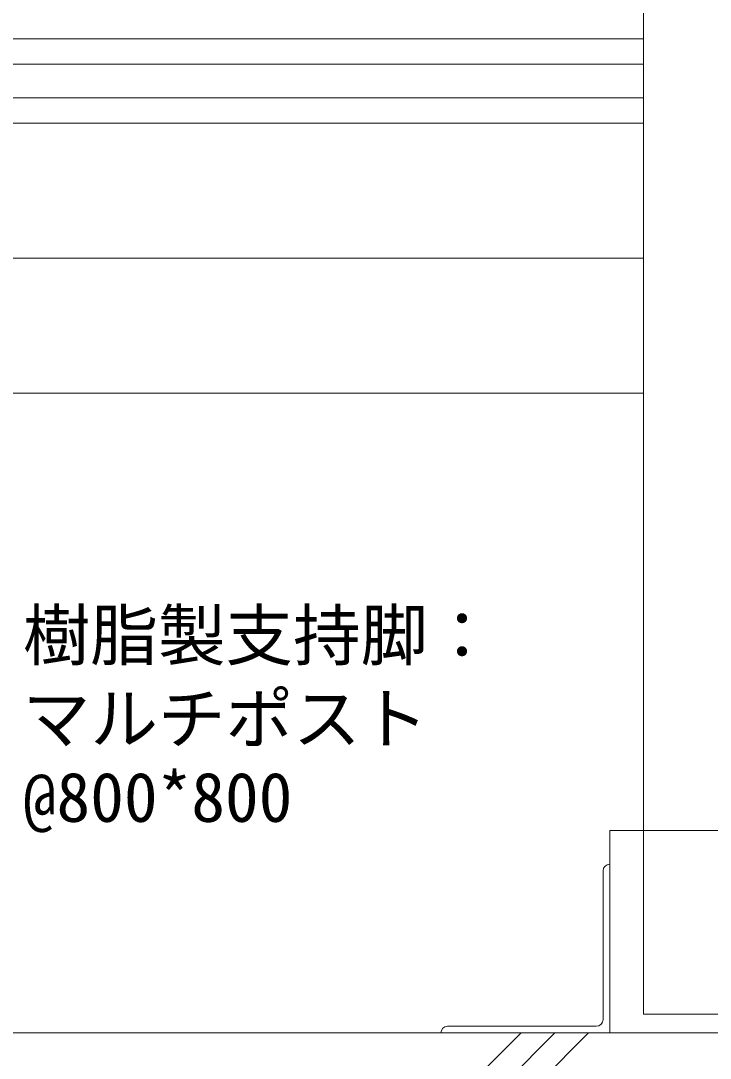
# Model space of a CAD drawing. Units: millimetres, scale not verified. Extents: x -1084 to 889, y -570 to 686.
# Drawn here: x -162.2 to 41.9, y -302.1 to 5.2 of the extents above; entities that cross this region are included whole.
import ezdxf
from ezdxf.enums import TextEntityAlignment as Align

# ---------------------------------------------------------------- set-up
doc = ezdxf.new("R2010")
doc.units = ezdxf.units.MM
doc.header["$LTSCALE"] = 7
for name, color, linetype, lineweight in [('0-2_HATCH', 9, 'Continuous', 18), ('0-3_KUTAI', 3, 'Continuous', 18), ('0-4_KANAMONO', 4, 'Continuous', 18), ('0-6_MOJI', 7, 'Continuous', 18), ('0-E_DECKM', 7, 'Continuous', 18), ('1-1_00deck', 7, 'Continuous', 18), ('1-2_00oobiki', 5, 'Continuous', 18), ('1-3_deck', 7, 'Continuous', 18)]:
    doc.layers.add(name, color=color, linetype=linetype, lineweight=lineweight)
doc.styles.add('ＭＳ ゴシック', font='')
doc.styles.get('ＭＳ ゴシック').set_extended_font_data('MS Gothic')

# ---------------------------------------------------------------- blocks, each defined once
blk = doc.blocks.new('4')
at = {"layer": '0-4_KANAMONO'}
for p, q in [((0, 0), (0, 50)), ((0, 50), (0, 50)), ((-2, 4), (-2, 48)), ((-50, 0), (-50, 0)), ((-50, 0), (0, 0)), ((-48, 2), (-4, 2))]:
    blk.add_line(p, q, dxfattribs=at)
for centre, start, end in [((0, 48), 90, 180), ((-4, 4), 270, 0), ((-48, 0), 90, 180)]:
    blk.add_arc(centre, 2, start, end, dxfattribs=at)

msp = doc.modelspace()

# ---------------------------------------------------------------- linework, layer by layer
at = {"layer": '0-2_HATCH'}
for p, q in [((-14.103, -294.658), (-94.103, -374.658)), ((-4.103, -294.658), (-84.103, -374.658)), ((5.897, -294.658), (-74.103, -374.658))]:
    msp.add_line(p, q, dxfattribs=at)
at = {"layer": '0-3_KUTAI'}
msp.add_line((806.494, -294.658), (-928.008, -294.658), dxfattribs=at)
at = {"layer": '0-4_KANAMONO'}
msp.add_lwpolyline([(12.165, -294.658), (72.165, -294.658), (72.165, -234.658), (12.165, -234.658)], close=True, dxfattribs=at)
at = {"layer": '0-E_DECKM'}
for p, q in [((-379.908, -25.158), (22.165, -25.158)), ((22.165, -25.158), (-379.908, -25.158))]:
    msp.add_line(p, q, dxfattribs=at)
at = {"layer": '1-1_00deck'}
msp.add_lwpolyline([(22.165, 528.316), (22.165, -289.072), (62.165, -289.072), (62.165, 528.316)], dxfattribs=at)
at = {"layer": '1-2_00oobiki'}
msp.add_lwpolyline([(22.165, -65.158), (-337.908, -65.158), (-337.908, -105.158), (22.165, -105.158)], dxfattribs=at)
at = {"layer": '1-3_deck'}
for p, q in [((-379.908, -0.158), (22.165, -0.158)), ((22.165, -0.158), (-63.482, -0.158)), ((-379.908, -7.658), (22.165, -7.658)), ((22.165, -7.658), (-63.482, -7.658)), ((-379.908, -17.658), (22.165, -17.658)), ((22.165, -17.658), (-63.482, -17.658)), ((-379.908, -25.158), (22.165, -25.158))]:
    msp.add_line(p, q, dxfattribs=at)

# ---------------------------------------------------------------- block references
at = {"layer": '1-2_00oobiki'}
msp.add_blockref('4', (12.165, -294.658), dxfattribs=at)

# ---------------------------------------------------------------- texts
at = {"layer": '0-6_MOJI', "style": 'ＭＳ ゴシック'}
for s, p in [('樹脂製支持脚：', (-161.548, -188.586)), ('マルチポスト', (-161.548, -213.247)), ('@800*800', (-161.548, -236.532))]:
    msp.add_text(s, height=14.66, dxfattribs=at).set_placement(p, align=Align.BOTTOM_LEFT)

doc.saveas('drawing.dxf')
